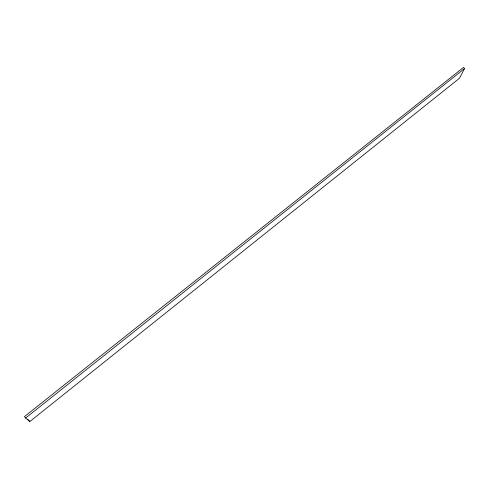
<?xml version="1.0" encoding="UTF-8"?>
<svg xmlns="http://www.w3.org/2000/svg" width="489" height="489" viewBox="0 0 489 489"><rect width="100%" height="100%" fill="white"/><g stroke="black" fill="none" stroke-linecap="round" stroke-linejoin="round"><path stroke-width="0.73" d="M464.55 68.539L459.458 78.264L29.847 421.53L25.593 418.077L24.45 416.604L463.419 67.47L464.55 68.539L25.593 418.077M27.659 419.214L29.847 421.53"/></g></svg>
